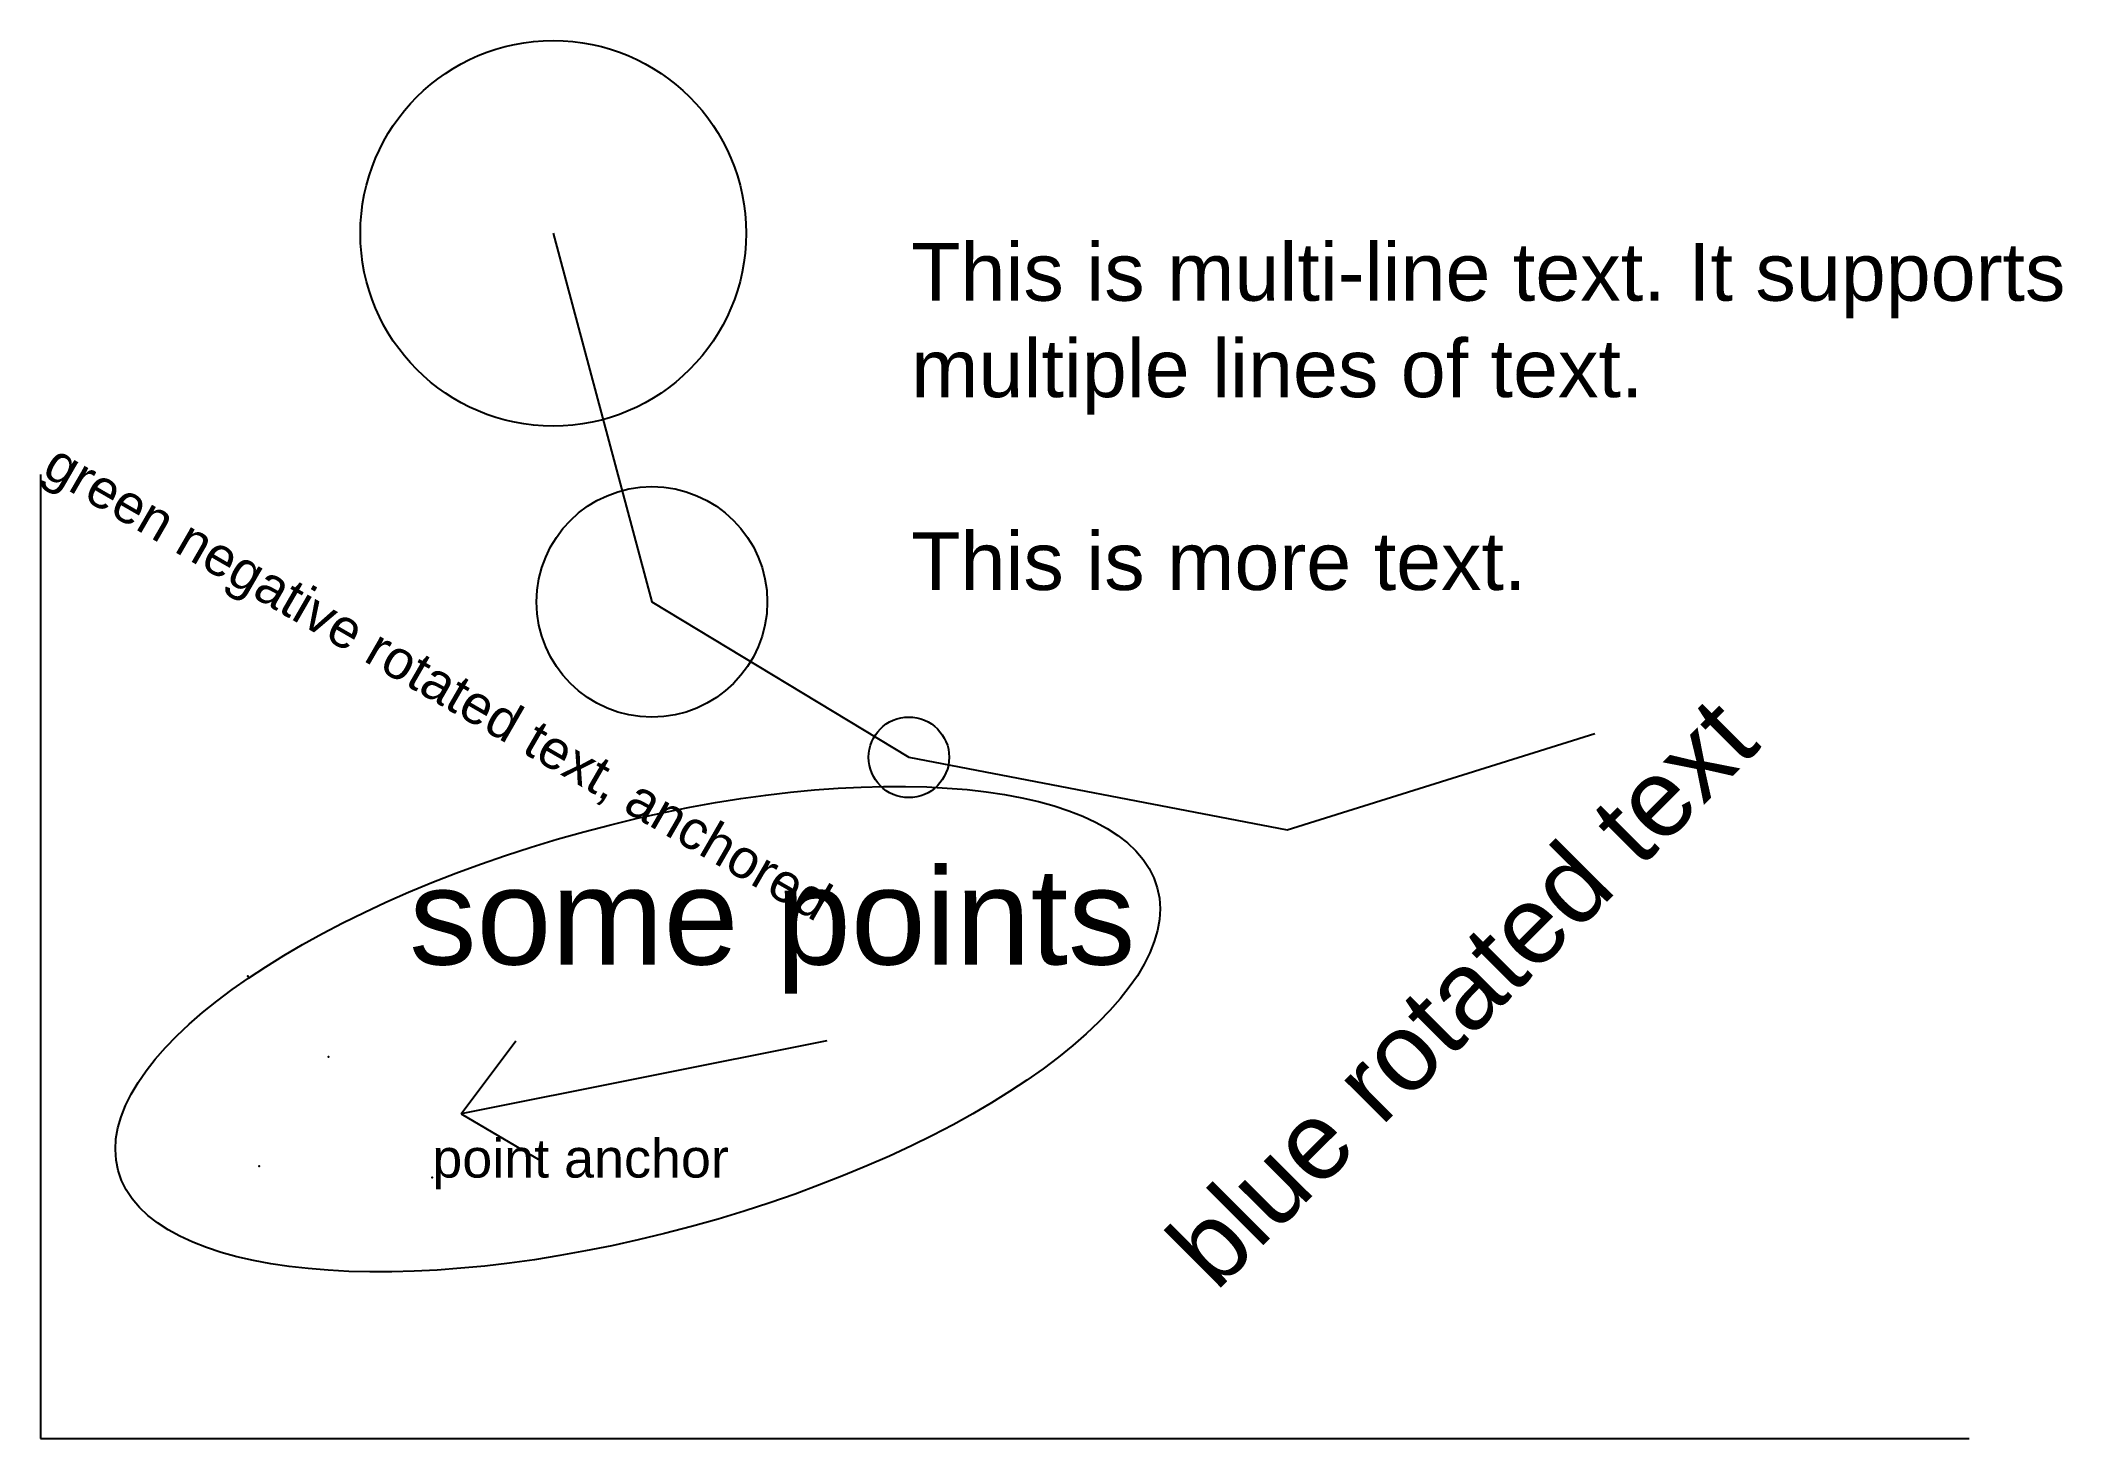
# Model space of a CAD drawing. Header units: inches. Extents: x 1 to 11.5, y 0.9 to 8.2.
import ezdxf

# ---------------------------------------------------------------- set-up
doc = ezdxf.new("R2010")
doc.units = ezdxf.units.IN
doc.header["$MEASUREMENT"] = 0
doc.styles.get("Standard").update_dxf_attribs({"font": 'arial.ttf'})

msp = doc.modelspace()

# ---------------------------------------------------------------- linework, layer by layer
for p, q in [((0.996, 5.905), (0.996, 0.905)), ((5.072, 2.969), (3.176, 2.589)), ((3.176, 2.589), (3.46, 2.969)), ((3.176, 2.589), (3.584, 2.349)), ((0.996, 0.905), (10.996, 0.905))]:
    msp.add_line(p, q)
msp.add_lwpolyline([(3.654, 7.157), (4.166, 5.245), (5.498, 4.439), (7.459, 4.062), (9.055, 4.562)])
for centre, radius in [((3.654, 7.157), 1), ((5.498, 4.439), 0.209)]:
    msp.add_circle(centre, radius)
at = {"color": 1}
msp.add_circle((4.166, 5.245), 0.598, dxfattribs=at)
msp.add_ellipse((4.092, 3.029), major_axis=(-2.694, -0.733), ratio=0.380055)
for p in [(2.07, 3.304), (2.489, 2.886), (2.13, 2.319), (3.027, 2.259)]:
    msp.add_point(p)

# ---------------------------------------------------------------- texts
at = {"color": 3}
msp.add_text('green negative rotated text, anchored', height=0.2, rotation=330, dxfattribs=at).set_placement((0.996, 5.905))
at = {"color": 5}
msp.add_text('blue rotated text', height=0.4, rotation=45, dxfattribs=at).set_placement((7.09, 1.662))
for s, height, p in [('some points', 0.5, (2.907, 3.364)), ('point anchor', 0.2, (3.027, 2.259))]:
    msp.add_text(s, height=height).set_placement(p)
at = {"insert": (5.51, 7.107), "char_height": 0.3, "attachment_point": 1}
msp.add_mtext_dynamic_manual_height_columns('This is multi-line text. It supports multiple lines of text.\\P\\PThis is more text.', width=6.90169, gutter_width=2, heights=[4.534], dxfattribs=at)

doc.saveas('drawing.dxf')
